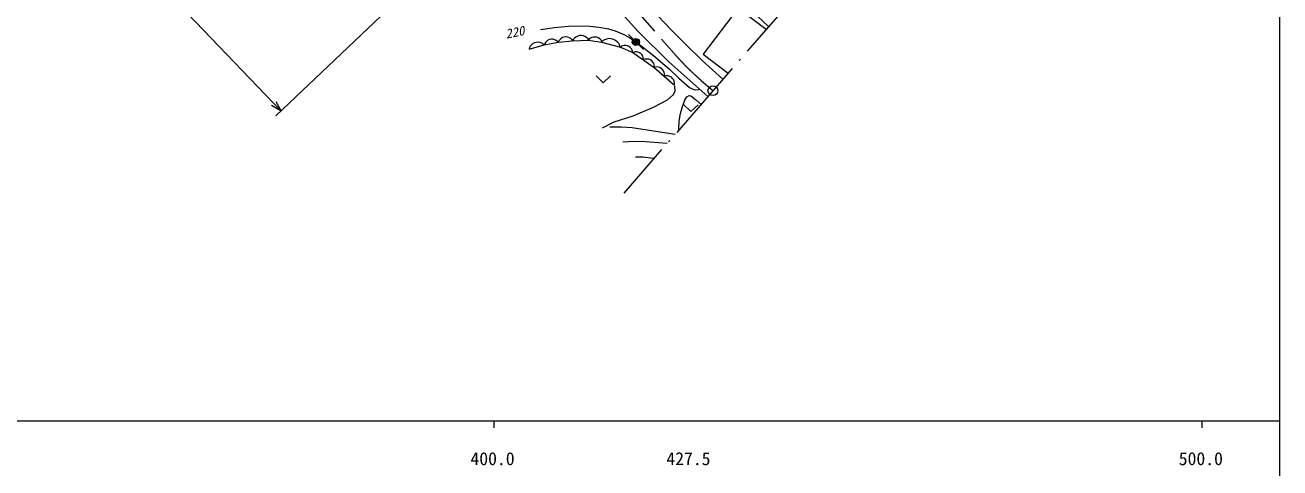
# Model space of a CAD drawing. Units: millimetres, scale not verified. Extents: x 40000 to 680000, y 20000 to 380000.
# Drawn here: x 401838 to 579000, y 198357 to 260881 of the extents above; entities that cross this region are included whole.
import ezdxf
from ezdxf.enums import TextEntityAlignment as Align

# ---------------------------------------------------------------- set-up
doc = ezdxf.new("R2010")
doc.units = ezdxf.units.MM
doc.header["$LTSCALE"] = 1000
doc.linetypes.add('CHAIN', pattern=[18.5, 12, -1.5, 3.5, -1.5])
doc.linetypes.add('USER2', pattern=[15.2, 11.960656, -1.495082, 0.24918, -1.495082])
doc.layers.add('S-SUV', color=7, linetype='Continuous', lineweight=13)
doc.styles.add('ＭＳ ゴシック', font='')
doc.styles.get('ＭＳ ゴシック').set_extended_font_data('MS Gothic')

msp = doc.modelspace()

# ---------------------------------------------------------------- linework, layer by layer
at = {"layer": 'S-SUV'}
for p, q in [((579000, 20000), (579000, 370000)), ((470833, 280016), (437247, 248047)), ((409583, 278431), (437972, 248737)), ((485606, 263026), (488396, 259970)), ((490169, 263228), (493102, 260160)), ((502493, 263278), (497592, 256760)), ((502493, 263278), (506476, 260284)), ((504420, 262882), (506804, 260662)), ((474593, 260245), (476571, 260544)), ((474593, 260245), (476571, 260544)), ((476571, 260544), (478580, 260744)), ((476571, 260544), (478580, 260744)), ((478580, 260744), (479981, 260798)), ((478580, 260744), (479981, 260798)), ((479981, 260798), (481584, 260749)), ((479981, 260798), (481584, 260749)), ((481584, 260749), (482825, 260611)), ((481584, 260749), (482825, 260611)), ((482825, 260611), (484208, 260335)), ((482825, 260611), (484208, 260335)), ((475656, 258743), (475443, 258580)), ((475884, 258828), (475656, 258743)), ((476119, 258874), (475884, 258828)), ((476363, 258881), (476119, 258874)), ((476621, 258809), (476363, 258881)), ((476801, 258721), (476621, 258809)), ((476942, 258626), (476801, 258721)), ((477200, 258674), (477096, 258453)), ((477096, 258453), (479143, 258663)), ((477312, 258813), (477200, 258674)), ((477467, 258955), (477312, 258813)), ((477705, 259107), (477467, 258955)), ((477951, 259174), (477705, 259107)), ((478202, 259200), (477951, 259174)), ((478457, 259184), (478202, 259200)), ((478721, 259084), (478457, 259184)), ((478901, 258976), (478721, 259084)), ((479039, 258864), (478901, 258976)), ((479186, 258668), (479039, 258864)), ((479273, 258898), (479143, 258663)), ((479143, 258663), (481404, 258746)), ((479406, 259041), (479273, 258898)), ((479585, 259186), (479406, 259041)), ((479856, 259334), (479585, 259186)), ((480130, 259390), (479856, 259334)), ((480406, 259400), (480130, 259390)), ((480683, 259364), (480406, 259400)), ((480964, 259236), (480683, 259364)), ((481153, 259105), (480964, 259236)), ((481296, 258972), (481153, 259105)), ((481443, 258747), (481296, 258972)), ((481543, 258918), (481404, 258746)), ((481404, 258746), (483237, 258488)), ((481672, 259015), (481543, 258918)), ((481838, 259107), (481672, 259015)), ((482080, 259188), (481838, 259107)), ((482311, 259194), (482080, 259188)), ((482537, 259162), (482311, 259194)), ((482758, 259093), (482537, 259162)), ((482968, 258948), (482758, 259093)), ((483102, 258814), (482968, 258948)), ((483199, 258685), (483102, 258814)), ((483286, 258481), (483199, 258685)), ((483465, 258705), (483237, 258488)), ((483664, 258818), (483465, 258705)), ((483916, 258917), (483664, 258818)), ((484271, 258987), (483916, 258917)), ((484208, 260335), (485171, 260049)), ((484208, 260335), (485171, 260049)), ((484598, 258953), (484271, 258987)), ((484911, 258867), (484598, 258953)), ((485209, 258729), (484911, 258867)), ((485171, 260049), (486282, 259597)), ((485171, 260049), (486282, 259597)), ((485478, 258487), (485209, 258729)), ((486282, 259597), (486293, 259592)), ((486282, 259597), (487173, 259121)), ((487725, 258850), (487036, 259575)), ((487173, 259121), (488342, 258347)), ((488396, 259970), (492739, 255686)), ((493102, 260160), (495147, 258138)), ((473001, 257477), (475134, 258071)), ((473069, 257724), (473001, 257477)), ((473161, 257887), (473069, 257724)), ((473295, 258061), (473161, 257887)), ((473514, 258259), (473295, 258061)), ((473757, 258373), (473514, 258259)), ((474011, 258444), (473757, 258373)), ((474277, 258472), (474011, 258444)), ((474567, 258416), (474277, 258472)), ((474772, 258336), (474567, 258416)), ((474935, 258244), (474772, 258336)), ((475121, 258068), (474935, 258244)), ((475134, 258071), (477096, 258453)), ((475214, 258290), (475134, 258071)), ((475309, 258431), (475214, 258290)), ((475443, 258580), (475309, 258431)), ((477098, 258453), (476942, 258626)), ((483237, 258488), (485880, 257760)), ((485643, 258273), (485478, 258487)), ((485757, 258074), (485643, 258273)), ((485841, 257770), (485757, 258074)), ((486061, 257888), (485880, 257760)), ((485880, 257760), (487628, 256990)), ((486211, 257946), (486061, 257888)), ((486397, 257989), (486211, 257946)), ((486651, 258002), (486397, 257989)), ((486875, 257944), (486651, 258002)), ((487084, 257853), (486875, 257944)), ((487278, 257726), (487084, 257853)), ((487440, 257529), (487278, 257726)), ((487534, 257364), (487440, 257529)), ((487592, 257213), (487534, 257364)), ((487620, 256994), (487592, 257213)), ((487819, 257077), (487628, 256990)), ((487628, 256990), (490653, 254897)), ((487969, 257104), (487819, 257077)), ((488149, 257111), (487969, 257104)), ((488388, 257077), (488149, 257111)), ((488342, 258347), (490546, 256590)), ((488342, 258347), (490546, 256590)), ((488587, 256983), (488388, 257077)), ((488423, 258134), (489130, 257425)), ((488764, 256861), (488587, 256983)), ((495147, 258138), (497426, 255881)), ((488922, 256708), (488764, 256861)), ((489038, 256496), (488922, 256708)), ((489095, 256325), (489038, 256496)), ((489122, 256175), (489095, 256325)), ((489109, 255965), (489122, 256175)), ((489310, 256057), (489109, 255965)), ((489469, 256086), (489310, 256057)), ((489659, 256093), (489469, 256086)), ((489912, 256057), (489659, 256093)), ((490121, 255958), (489912, 256057)), ((490308, 255829), (490121, 255958)), ((490474, 255668), (490308, 255829)), ((490597, 255444), (490474, 255668)), ((490546, 256590), (492817, 254640)), ((490546, 256590), (492817, 254640)), ((490657, 255264), (490597, 255444)), ((490686, 255105), (490657, 255264)), ((492739, 255686), (498249, 250817)), ((497426, 255881), (500344, 253227)), ((497592, 256760), (501113, 254113)), ((482471, 253707), (483470, 252746)), ((483470, 252746), (484472, 253705)), ((490864, 254964), (490653, 254897)), ((490653, 254897), (493507, 252377)), ((490672, 254884), (490686, 255105)), ((491025, 254974), (490864, 254964)), ((491215, 254959), (491025, 254974)), ((491461, 254893), (491215, 254959)), ((491657, 254771), (491461, 254893)), ((491828, 254620), (491657, 254771)), ((491974, 254440), (491828, 254620)), ((492070, 254204), (491974, 254440)), ((492108, 254018), (492070, 254204)), ((492078, 253639), (492118, 253857)), ((492289, 253706), (492078, 253639)), ((492118, 253857), (492108, 254018)), ((492450, 253716), (492289, 253706)), ((492640, 253701), (492450, 253716)), ((492886, 253635), (492640, 253701)), ((492817, 254640), (494115, 253382)), ((492817, 254640), (494115, 253382)), ((492817, 254640), (494115, 253382)), ((493082, 253513), (492886, 253635)), ((493253, 253362), (493082, 253513)), ((493399, 253182), (493253, 253362)), ((494115, 253382), (495652, 252091)), ((494115, 253382), (495652, 252091)), ((494115, 253382), (495652, 252091)), ((493495, 252946), (493399, 253182)), ((493533, 252760), (493495, 252946)), ((493503, 252381), (493543, 252599)), ((493543, 252599), (493533, 252760)), ((493621, 251556), (493580, 252271)), ((495652, 252091), (495672, 252078)), ((495652, 252091), (496027, 251865)), ((496027, 251865), (496445, 251740)), ((496445, 251740), (496984, 251807)), ((437238, 250112), (437972, 248737)), ((490548, 249288), (492526, 250337)), ((492526, 250337), (493326, 251051)), ((493326, 251051), (493621, 251556)), ((494676, 249409), (494970, 250287)), ((494970, 250287), (495246, 250752)), ((495246, 250752), (495591, 250941)), ((495591, 250941), (495850, 250906)), ((495850, 250906), (496486, 250371)), ((496486, 250371), (497313, 249647)), ((437972, 248737), (436631, 249531)), ((484994, 247234), (487687, 248072)), ((487687, 248072), (490548, 249288)), ((494163, 247307), (494382, 248410)), ((494382, 248410), (494676, 249409)), ((494848, 249636), (495847, 248674)), ((495847, 248674), (496849, 249633)), ((483352, 246394), (484994, 247234)), ((484397, 246494), (486001, 246512)), ((484397, 246494), (486001, 246512)), ((484397, 246494), (486001, 246512)), ((486001, 246512), (487567, 246428)), ((486001, 246512), (487567, 246428)), ((486001, 246512), (487567, 246428)), ((487567, 246428), (493620, 245490)), ((494120, 246129), (494163, 247307)), ((486225, 244403), (487824, 244484)), ((486225, 244403), (487824, 244484)), ((487824, 244484), (489412, 244452)), ((487824, 244484), (489412, 244452)), ((489412, 244452), (492510, 244212)), ((488031, 242269), (489033, 242265)), ((489033, 242265), (490182, 242150)), ((490182, 242150), (490651, 242073)), ((40000, 205000), (579000, 205000)), ((468000, 205000), (468000, 204000)), ((568000, 205000), (568000, 204000))]:
    msp.add_line(p, q, dxfattribs=at)
at = {"layer": 'S-SUV', "linetype": 'USER2'}
msp.add_line((521620, 277712), (486371, 237148), dxfattribs=at)
at = {"layer": 'S-SUV', "linetype": 'CHAIN'}
for p, q in [((482777, 269058), (493455, 256885)), ((497290, 253068), (498951, 251625))]:
    msp.add_line(p, q, dxfattribs=at)
at = {"layer": 'S-SUV'}
for centre, radius in [((488070, 258488), 500), ((488070, 258488), 440), ((488070, 258488), 380), ((488070, 258488), 320), ((488070, 258488), 260), ((488070, 258488), 200), ((488070, 258488), 140), ((488070, 258488), 80), ((488070, 258488), 20), ((498951, 251625), 700)]:
    msp.add_circle(centre, radius, dxfattribs=at)
at = {"layer": 'S-SUV', "linetype": 'CHAIN'}
msp.add_arc((523539, 283276), 40019, 221.25801, 229.01076, dxfattribs=at)

# ---------------------------------------------------------------- texts
at = {"layer": 'S-SUV', "style": 'ＭＳ ゴシック', "oblique": 15}
msp.add_text('220', height=1320, rotation=11.3, dxfattribs=at).set_placement((469866, 258570), align=Align.BOTTOM_LEFT)
at = {"layer": 'S-SUV', "style": 'ＭＳ ゴシック'}
for s, p in [('400.0', (464719, 198195)), ('427.5', (492375, 198195)), ('500.0', (564719, 198195))]:
    msp.add_text(s, height=1833, dxfattribs=at).set_placement(p, align=Align.BOTTOM_LEFT)

doc.saveas('drawing.dxf')
